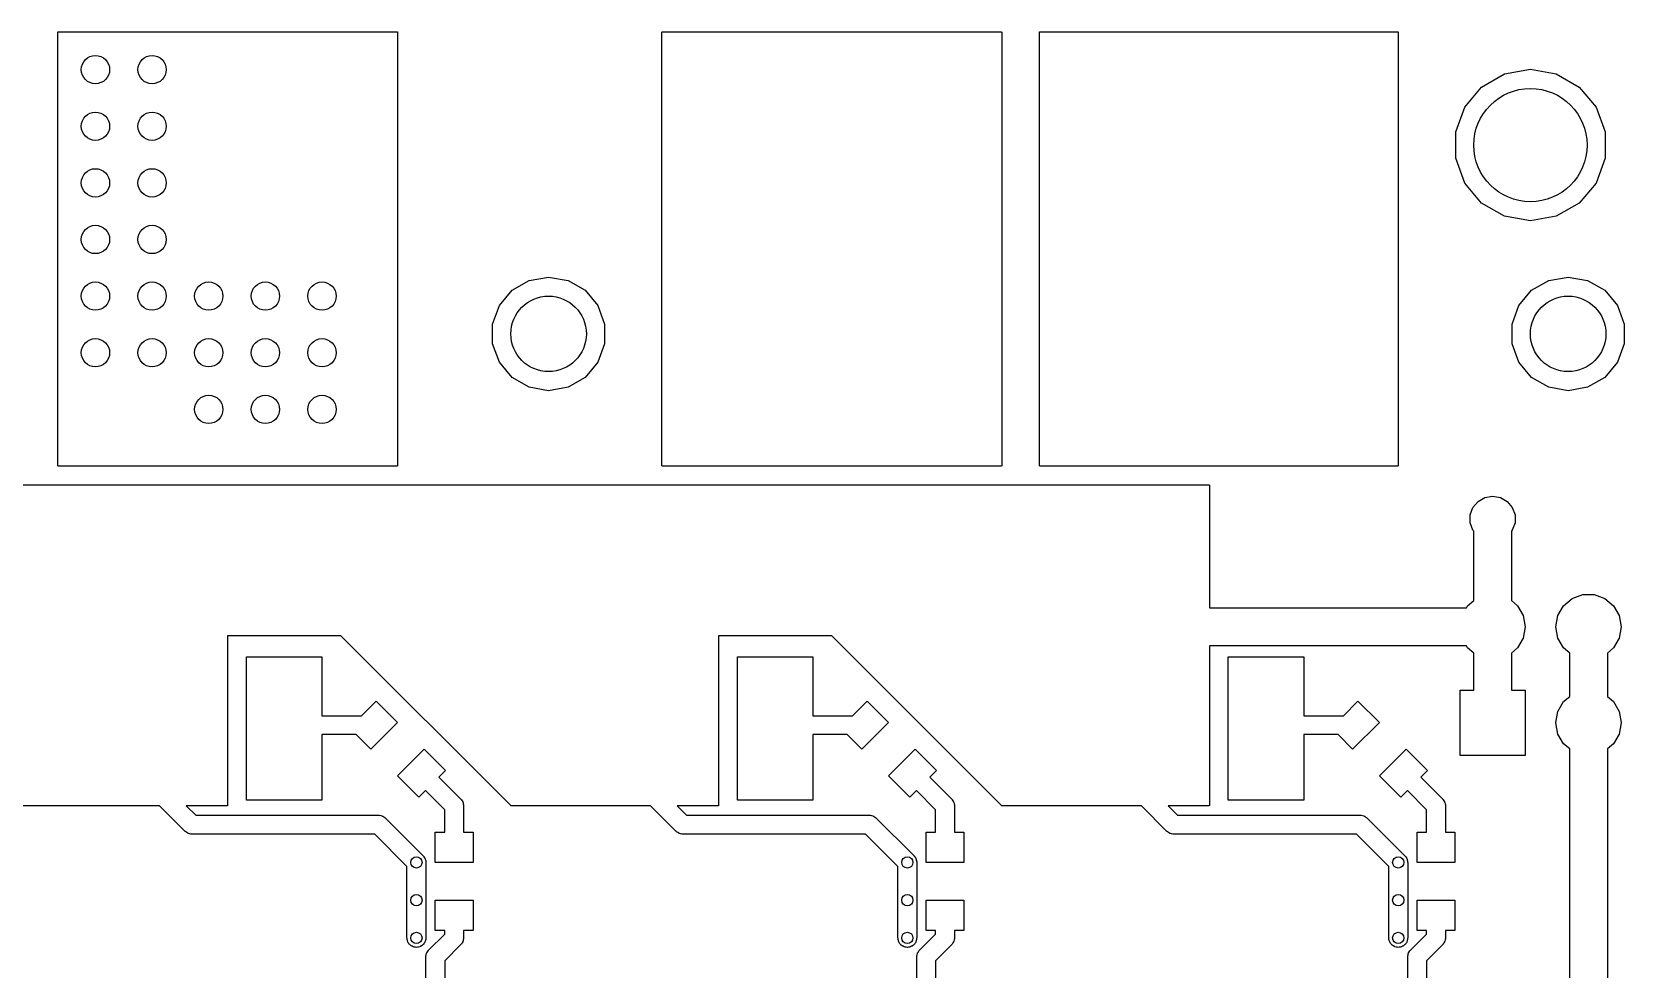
# Model space of a CAD drawing. Extents: x 0.3 to 75.7, y -92.7 to -2.
# Drawn here: x 33.32 to 75.48, y -26.83 to -2 of the extents above; entities that cross this region are included whole.
import ezdxf

# ---------------------------------------------------------------- set-up
doc = ezdxf.new("R2010")
doc.units = 0
doc.header["$MEASUREMENT"] = 0
doc.layers.add('BLACK', color=7, linetype='CONTINUOUS')

msp = doc.modelspace()

# ---------------------------------------------------------------- linework, layer by layer
at = {"layer": 'Black'}
for p, q in [((34, -2.013), (34.0002, -2.01188)), ((34, -13.487), (34, -2.013)), ((34.0002, -2.01074), (34.0006, -2.00967)), ((34.0002, -2.01188), (34.0002, -2.01074)), ((34.0006, -2.00967), (34.0008, -2.00855)), ((34.0008, -2.00855), (34.0014, -2.00757)), ((34.0014, -2.00757), (34.0017, -2.0065)), ((34.0017, -2.0065), (34.0025, -2.00563)), ((34.0025, -2.00563), (34.003, -2.00464)), ((34.003, -2.00464), (34.0039, -2.00391)), ((34.0039, -2.00391), (34.0046, -2.00304)), ((34.0046, -2.00304), (34.0056, -2.00247)), ((34.0056, -2.00247), (34.0065, -2.00174)), ((34.0065, -2.00174), (34.0076, -2.00135)), ((34.0076, -2.00135), (34.0086, -2.00078)), ((34.0086, -2.00078), (34.0097, -2.00059)), ((34.0097, -2.00059), (34.0107, -2.0002)), ((34.0107, -2.0002), (34.0119, -2.0002)), ((34.0119, -2.0002), (34.013, -2)), ((34.013, -2), (42.987, -2)), ((42.987, -2), (42.9881, -2.0002)), ((42.9881, -2.0002), (42.9893, -2.0002)), ((42.9893, -2.0002), (42.9903, -2.00059)), ((42.9903, -2.00059), (42.9914, -2.00078)), ((42.9914, -2.00078), (42.9924, -2.00135)), ((42.9924, -2.00135), (42.9935, -2.00174)), ((42.9935, -2.00174), (42.9944, -2.00247)), ((42.9944, -2.00247), (42.9954, -2.00304)), ((42.9954, -2.00304), (42.9961, -2.00391)), ((42.9961, -2.00391), (42.997, -2.00464)), ((42.997, -2.00464), (42.9975, -2.00563)), ((42.9975, -2.00563), (42.9983, -2.0065)), ((42.9983, -2.0065), (42.9986, -2.00757)), ((42.9986, -2.00757), (42.9992, -2.00855)), ((42.9992, -2.00855), (42.9994, -2.00967)), ((42.9994, -2.00967), (42.9998, -2.01074)), ((42.9998, -2.01074), (42.9998, -2.01188)), ((42.9998, -2.01188), (43, -2.013)), ((43, -2.013), (43, -13.487)), ((50, -2.013), (50.0002, -2.01188)), ((50, -13.487), (50, -2.013)), ((50.0002, -2.01074), (50.0006, -2.00967)), ((50.0002, -2.01188), (50.0002, -2.01074)), ((50.0006, -2.00967), (50.0008, -2.00855)), ((50.0008, -2.00855), (50.0014, -2.00757)), ((50.0014, -2.00757), (50.0017, -2.0065)), ((50.0017, -2.0065), (50.0025, -2.00563)), ((50.0025, -2.00563), (50.003, -2.00464)), ((50.003, -2.00464), (50.0039, -2.00391)), ((50.0039, -2.00391), (50.0046, -2.00304)), ((50.0046, -2.00304), (50.0056, -2.00247)), ((50.0056, -2.00247), (50.0065, -2.00174)), ((50.0065, -2.00174), (50.0076, -2.00135)), ((50.0076, -2.00135), (50.0086, -2.00078)), ((50.0086, -2.00078), (50.0097, -2.00059)), ((50.0097, -2.00059), (50.0107, -2.0002)), ((50.0107, -2.0002), (50.0119, -2.0002)), ((50.0119, -2.0002), (50.013, -2)), ((50.013, -2), (58.987, -2)), ((58.987, -2), (58.9881, -2.0002)), ((58.9881, -2.0002), (58.9893, -2.0002)), ((58.9893, -2.0002), (58.9903, -2.00059)), ((58.9903, -2.00059), (58.9914, -2.00078)), ((58.9914, -2.00078), (58.9924, -2.00135)), ((58.9924, -2.00135), (58.9935, -2.00174)), ((58.9935, -2.00174), (58.9944, -2.00247)), ((58.9944, -2.00247), (58.9954, -2.00304)), ((58.9954, -2.00304), (58.9961, -2.00391)), ((58.9961, -2.00391), (58.997, -2.00464)), ((58.997, -2.00464), (58.9975, -2.00563)), ((58.9975, -2.00563), (58.9983, -2.0065)), ((58.9983, -2.0065), (58.9986, -2.00757)), ((58.9986, -2.00757), (58.9992, -2.00855)), ((58.9992, -2.00855), (58.9994, -2.00967)), ((58.9994, -2.00967), (58.9998, -2.01074)), ((58.9998, -2.01074), (58.9998, -2.01188)), ((58.9998, -2.01188), (59, -2.013)), ((59, -2.013), (59, -13.487)), ((60, -2.013), (60.0002, -2.01188)), ((60, -13.487), (60, -2.013)), ((60.0002, -2.01074), (60.0006, -2.00967)), ((60.0002, -2.01188), (60.0002, -2.01074)), ((60.0006, -2.00967), (60.0008, -2.00855)), ((60.0008, -2.00855), (60.0014, -2.00757)), ((60.0014, -2.00757), (60.0017, -2.0065)), ((60.0017, -2.0065), (60.0025, -2.00563)), ((60.0025, -2.00563), (60.003, -2.00464)), ((60.003, -2.00464), (60.0039, -2.00391)), ((60.0039, -2.00391), (60.0046, -2.00304)), ((60.0046, -2.00304), (60.0056, -2.00247)), ((60.0056, -2.00247), (60.0065, -2.00174)), ((60.0065, -2.00174), (60.0076, -2.00135)), ((60.0076, -2.00135), (60.0086, -2.00078)), ((60.0086, -2.00078), (60.0097, -2.00059)), ((60.0097, -2.00059), (60.0107, -2.0002)), ((60.0107, -2.0002), (60.0119, -2.0002)), ((60.0119, -2.0002), (60.013, -2)), ((60.013, -2), (69.487, -2)), ((69.487, -2), (69.4881, -2.0002)), ((69.4881, -2.0002), (69.4893, -2.0002)), ((69.4893, -2.0002), (69.4903, -2.00059)), ((69.4903, -2.00059), (69.4914, -2.00078)), ((69.4914, -2.00078), (69.4924, -2.00135)), ((69.4924, -2.00135), (69.4935, -2.00174)), ((69.4935, -2.00174), (69.4944, -2.00247)), ((69.4944, -2.00247), (69.4954, -2.00304)), ((69.4954, -2.00304), (69.4961, -2.00391)), ((69.4961, -2.00391), (69.497, -2.00464)), ((69.497, -2.00464), (69.4975, -2.00563)), ((69.4975, -2.00563), (69.4983, -2.0065)), ((69.4983, -2.0065), (69.4986, -2.00757)), ((69.4986, -2.00757), (69.4992, -2.00855)), ((69.4992, -2.00855), (69.4994, -2.00967)), ((69.4994, -2.00967), (69.4998, -2.01074)), ((69.4998, -2.01074), (69.4998, -2.01188)), ((69.4998, -2.01188), (69.5, -2.013)), ((69.5, -2.013), (69.5, -13.487)), ((71.7095, -3.46206), (72.3133, -3.11344)), ((72.3133, -3.11344), (73, -2.99236)), ((73, -2.99236), (73.6867, -3.11344)), ((73.6867, -3.11344), (74.2905, -3.46206)), ((71.2613, -3.99618), (71.7095, -3.46206)), ((74.2905, -3.46206), (74.7387, -3.99618)), ((71.0229, -4.65138), (71.2613, -3.99618)), ((74.7387, -3.99618), (74.9771, -4.65138)), ((71.0229, -5.34862), (71.0229, -4.65138)), ((74.9771, -4.65138), (74.9771, -5.34862)), ((71.2613, -6.00382), (71.0229, -5.34862)), ((74.9771, -5.34862), (74.7387, -6.00382)), ((71.7095, -6.53794), (71.2613, -6.00382)), ((74.7387, -6.00382), (74.2905, -6.53794)), ((72.3133, -6.88656), (71.7095, -6.53794)), ((74.2905, -6.53794), (73.6867, -6.88656)), ((73, -7.00764), (72.3133, -6.88656)), ((73.6867, -6.88656), (73, -7.00764)), ((45.696, -9.24714), (46.0321, -8.84654)), ((46.0321, -8.84654), (46.485, -8.58508)), ((46.485, -8.58508), (47, -8.49427)), ((47, -8.49427), (47.515, -8.58508)), ((47.515, -8.58508), (47.9679, -8.84654)), ((47.9679, -8.84654), (48.304, -9.24714)), ((72.696, -9.24714), (73.0321, -8.84654)), ((73.0321, -8.84654), (73.485, -8.58508)), ((73.485, -8.58508), (74, -8.49427)), ((74, -8.49427), (74.515, -8.58508)), ((74.515, -8.58508), (74.9679, -8.84654)), ((74.9679, -8.84654), (75.304, -9.24714)), ((45.5171, -9.73853), (45.696, -9.24714)), ((48.304, -9.24714), (48.4829, -9.73853)), ((72.5171, -9.73853), (72.696, -9.24714)), ((75.304, -9.24714), (75.4829, -9.73853)), ((45.5171, -10.2615), (45.5171, -9.73853)), ((48.4829, -9.73853), (48.4829, -10.2615)), ((72.5171, -10.2615), (72.5171, -9.73853)), ((75.4829, -9.73853), (75.4829, -10.2615)), ((45.696, -10.7529), (45.5171, -10.2615)), ((48.4829, -10.2615), (48.304, -10.7529)), ((72.696, -10.7529), (72.5171, -10.2615)), ((75.4829, -10.2615), (75.304, -10.7529)), ((46.0321, -11.1535), (45.696, -10.7529)), ((48.304, -10.7529), (47.9679, -11.1535)), ((73.0321, -11.1535), (72.696, -10.7529)), ((75.304, -10.7529), (74.9679, -11.1535)), ((46.485, -11.4149), (46.0321, -11.1535)), ((47.9679, -11.1535), (47.515, -11.4149)), ((73.485, -11.4149), (73.0321, -11.1535)), ((74.9679, -11.1535), (74.515, -11.4149)), ((47, -11.5057), (46.485, -11.4149)), ((47.515, -11.4149), (47, -11.5057)), ((74, -11.5057), (73.485, -11.4149)), ((74.515, -11.4149), (74, -11.5057)), ((34.0002, -13.4881), (34, -13.487)), ((34.0002, -13.4893), (34.0002, -13.4881)), ((34.0006, -13.4903), (34.0002, -13.4893)), ((34.0008, -13.4914), (34.0006, -13.4903)), ((34.0014, -13.4924), (34.0008, -13.4914)), ((34.0017, -13.4935), (34.0014, -13.4924)), ((34.0025, -13.4944), (34.0017, -13.4935)), ((42.9983, -13.4935), (42.9975, -13.4944)), ((42.9986, -13.4924), (42.9983, -13.4935)), ((42.9992, -13.4914), (42.9986, -13.4924)), ((42.9994, -13.4903), (42.9992, -13.4914)), ((42.9998, -13.4893), (42.9994, -13.4903)), ((43, -13.487), (42.9998, -13.4881)), ((42.9998, -13.4881), (42.9998, -13.4893)), ((50.0002, -13.4881), (50, -13.487)), ((50.0002, -13.4893), (50.0002, -13.4881)), ((50.0006, -13.4903), (50.0002, -13.4893)), ((50.0008, -13.4914), (50.0006, -13.4903)), ((50.0014, -13.4924), (50.0008, -13.4914)), ((50.0017, -13.4935), (50.0014, -13.4924)), ((50.0025, -13.4944), (50.0017, -13.4935)), ((58.9983, -13.4935), (58.9975, -13.4944)), ((58.9986, -13.4924), (58.9983, -13.4935)), ((58.9992, -13.4914), (58.9986, -13.4924)), ((58.9994, -13.4903), (58.9992, -13.4914)), ((58.9998, -13.4893), (58.9994, -13.4903)), ((59, -13.487), (58.9998, -13.4881)), ((58.9998, -13.4881), (58.9998, -13.4893)), ((60.0002, -13.4881), (60, -13.487)), ((60.0002, -13.4893), (60.0002, -13.4881)), ((60.0006, -13.4903), (60.0002, -13.4893)), ((60.0008, -13.4914), (60.0006, -13.4903)), ((60.0014, -13.4924), (60.0008, -13.4914)), ((60.0017, -13.4935), (60.0014, -13.4924)), ((60.0025, -13.4944), (60.0017, -13.4935)), ((69.4983, -13.4935), (69.4975, -13.4944)), ((69.4986, -13.4924), (69.4983, -13.4935)), ((69.4992, -13.4914), (69.4986, -13.4924)), ((69.4994, -13.4903), (69.4992, -13.4914)), ((69.4998, -13.4893), (69.4994, -13.4903)), ((69.5, -13.487), (69.4998, -13.4881)), ((69.4998, -13.4881), (69.4998, -13.4893)), ((34.003, -13.4954), (34.0025, -13.4944)), ((34.0039, -13.4961), (34.003, -13.4954)), ((34.0046, -13.497), (34.0039, -13.4961)), ((34.0056, -13.4975), (34.0046, -13.497)), ((34.0065, -13.4983), (34.0056, -13.4975)), ((34.0076, -13.4986), (34.0065, -13.4983)), ((34.0086, -13.4992), (34.0076, -13.4986)), ((34.0097, -13.4994), (34.0086, -13.4992)), ((34.0107, -13.4998), (34.0097, -13.4994)), ((34.0119, -13.4998), (34.0107, -13.4998)), ((34.013, -13.5), (34.0119, -13.4998)), ((35.9729, -13.5), (34.013, -13.5)), ((36, -13.5048), (35.9729, -13.5)), ((36.0271, -13.5), (36, -13.5048)), ((42.987, -13.5), (36.0271, -13.5)), ((42.9881, -13.4998), (42.987, -13.5)), ((42.9893, -13.4998), (42.9881, -13.4998)), ((42.9903, -13.4994), (42.9893, -13.4998)), ((42.9914, -13.4992), (42.9903, -13.4994)), ((42.9924, -13.4986), (42.9914, -13.4992)), ((42.9935, -13.4983), (42.9924, -13.4986)), ((42.9944, -13.4975), (42.9935, -13.4983)), ((42.9954, -13.497), (42.9944, -13.4975)), ((42.9961, -13.4961), (42.9954, -13.497)), ((42.997, -13.4954), (42.9961, -13.4961)), ((42.9975, -13.4944), (42.997, -13.4954)), ((50.003, -13.4954), (50.0025, -13.4944)), ((50.0039, -13.4961), (50.003, -13.4954)), ((50.0046, -13.497), (50.0039, -13.4961)), ((50.0056, -13.4975), (50.0046, -13.497)), ((50.0065, -13.4983), (50.0056, -13.4975)), ((50.0076, -13.4986), (50.0065, -13.4983)), ((50.0086, -13.4992), (50.0076, -13.4986)), ((50.0097, -13.4994), (50.0086, -13.4992)), ((50.0107, -13.4998), (50.0097, -13.4994)), ((50.0119, -13.4998), (50.0107, -13.4998)), ((50.013, -13.5), (50.0119, -13.4998)), ((56.8929, -13.5), (50.013, -13.5)), ((56.92, -13.5048), (56.8929, -13.5)), ((56.9471, -13.5), (56.92, -13.5048)), ((58.987, -13.5), (56.9471, -13.5)), ((58.9881, -13.4998), (58.987, -13.5)), ((58.9893, -13.4998), (58.9881, -13.4998)), ((58.9903, -13.4994), (58.9893, -13.4998)), ((58.9914, -13.4992), (58.9903, -13.4994)), ((58.9924, -13.4986), (58.9914, -13.4992)), ((58.9935, -13.4983), (58.9924, -13.4986)), ((58.9944, -13.4975), (58.9935, -13.4983)), ((58.9954, -13.497), (58.9944, -13.4975)), ((58.9961, -13.4961), (58.9954, -13.497)), ((58.997, -13.4954), (58.9961, -13.4961)), ((58.9975, -13.4944), (58.997, -13.4954)), ((60.003, -13.4954), (60.0025, -13.4944)), ((60.0039, -13.4961), (60.003, -13.4954)), ((60.0046, -13.497), (60.0039, -13.4961)), ((60.0056, -13.4975), (60.0046, -13.497)), ((60.0065, -13.4983), (60.0056, -13.4975)), ((60.0076, -13.4986), (60.0065, -13.4983)), ((60.0086, -13.4992), (60.0076, -13.4986)), ((60.0097, -13.4994), (60.0086, -13.4992)), ((60.0107, -13.4998), (60.0097, -13.4994)), ((60.0119, -13.4998), (60.0107, -13.4998)), ((60.013, -13.5), (60.0119, -13.4998)), ((61.9729, -13.5), (60.013, -13.5)), ((62, -13.5048), (61.9729, -13.5)), ((62.0271, -13.5), (62, -13.5048)), ((69.487, -13.5), (62.0271, -13.5)), ((69.4881, -13.4998), (69.487, -13.5)), ((69.4893, -13.4998), (69.4881, -13.4998)), ((69.4903, -13.4994), (69.4893, -13.4998)), ((69.4914, -13.4992), (69.4903, -13.4994)), ((69.4924, -13.4986), (69.4914, -13.4992)), ((69.4935, -13.4983), (69.4924, -13.4986)), ((69.4944, -13.4975), (69.4935, -13.4983)), ((69.4954, -13.497), (69.4944, -13.4975)), ((69.4961, -13.4961), (69.4954, -13.497)), ((69.497, -13.4954), (69.4961, -13.4961)), ((69.4975, -13.4944), (69.497, -13.4954)), ((23.0012, -14), (64.487, -14)), ((64.487, -14), (64.4881, -14.0002)), ((64.4881, -14.0002), (64.4893, -14.0002)), ((64.4893, -14.0002), (64.4903, -14.0006)), ((64.4903, -14.0006), (64.4914, -14.0008)), ((64.4914, -14.0008), (64.4924, -14.0014)), ((64.4924, -14.0014), (64.4935, -14.0017)), ((64.4935, -14.0017), (64.4944, -14.0025)), ((64.4944, -14.0025), (64.4954, -14.003)), ((64.4954, -14.003), (64.4961, -14.0039)), ((64.4961, -14.0039), (64.497, -14.0046)), ((64.497, -14.0046), (64.4975, -14.0056)), ((64.4975, -14.0056), (64.4983, -14.0065)), ((64.4983, -14.0065), (64.4986, -14.0076)), ((64.4986, -14.0076), (64.4992, -14.0086)), ((64.4992, -14.0086), (64.4994, -14.0097)), ((64.4994, -14.0097), (64.4998, -14.0107)), ((64.4998, -14.0107), (64.4998, -14.0119)), ((64.4998, -14.0119), (64.5, -14.013)), ((64.5, -14.013), (64.5, -17.26)), ((71.6129, -14.4386), (71.794, -14.334)), ((71.794, -14.334), (72, -14.2977)), ((72, -14.2977), (72.206, -14.334)), ((72.206, -14.334), (72.3871, -14.4386)), ((71.4069, -14.7954), (71.4784, -14.5989)), ((71.4784, -14.5989), (71.6129, -14.4386)), ((72.3871, -14.4386), (72.5216, -14.5989)), ((72.5216, -14.5989), (72.5931, -14.7954)), ((71.4069, -15.0046), (71.4069, -14.7954)), ((71.4784, -15.2011), (71.4069, -15.0046)), ((72.5931, -15.0046), (72.5216, -15.2011)), ((72.5931, -14.7954), (72.5931, -15.0046)), ((71.5, -15.2269), (71.4784, -15.2011)), ((71.5, -17.066), (71.5, -15.2269)), ((72.5216, -15.2011), (72.5, -15.2269)), ((72.5, -15.2269), (72.5, -17.066)), ((64.5, -17.26), (71.3047, -17.26)), ((71.3047, -17.26), (71.3384, -17.2016)), ((71.3384, -17.2016), (71.5, -17.066)), ((72.5, -17.066), (72.6616, -17.2016)), ((72.6616, -17.2016), (72.8115, -17.4613)), ((73.7285, -17.4613), (73.8784, -17.2016)), ((73.8784, -17.2016), (74.1082, -17.0088)), ((74.1082, -17.0088), (74.39, -16.9062)), ((74.39, -16.9062), (74.69, -16.9062)), ((74.69, -16.9062), (74.9718, -17.0088)), ((74.9718, -17.0088), (75.2016, -17.2016)), ((75.2016, -17.2016), (75.3515, -17.4613)), ((72.8115, -17.4613), (72.8636, -17.7567)), ((73.6764, -17.7567), (73.7285, -17.4613)), ((75.3515, -17.4613), (75.4036, -17.7567)), ((38.5002, -18.0002), (38.5, -18.0012)), ((38.5, -18.0012), (38.5, -22.487)), ((38.5013, -18), (38.5002, -18.0002)), ((41.4987, -18), (38.5013, -18)), ((41.4999, -18.0002), (41.4987, -18)), ((41.5009, -18.0009), (41.4999, -18.0002)), ((45.9962, -22.4962), (41.5009, -18.0009)), ((51.5002, -18.0002), (51.5, -18.0012)), ((51.5, -18.0012), (51.5, -22.487)), ((51.5013, -18), (51.5002, -18.0002)), ((54.4987, -18), (51.5013, -18)), ((54.4999, -18.0002), (54.4987, -18)), ((54.5009, -18.0009), (54.4999, -18.0002)), ((58.9962, -22.4962), (54.5009, -18.0009)), ((72.8115, -18.0587), (72.6616, -18.3184)), ((72.8636, -17.7633), (72.8115, -18.0587)), ((72.8636, -17.7567), (72.8636, -17.7633)), ((73.6764, -17.7633), (73.6764, -17.7567)), ((73.7285, -18.0587), (73.6764, -17.7633)), ((73.8784, -18.3184), (73.7285, -18.0587)), ((75.3515, -18.0587), (75.2016, -18.3184)), ((75.4036, -17.7633), (75.3515, -18.0587)), ((75.4036, -17.7567), (75.4036, -17.7633)), ((38.9999, -22.35), (38.9999, -18.5502)), ((38.9999, -18.5502), (40.9988, -18.5502)), ((40.9988, -18.5502), (40.9988, -20.1136)), ((51.9999, -22.35), (51.9999, -18.5502)), ((51.9999, -18.5502), (53.9988, -18.5502)), ((53.9988, -18.5502), (53.9988, -20.1136)), ((71.3047, -18.26), (64.5, -18.26)), ((64.5, -18.26), (64.5, -22.487)), ((64.9999, -22.35), (64.9999, -18.5502)), ((64.9999, -18.5502), (66.9988, -18.5502)), ((66.9988, -18.5502), (66.9988, -20.1136)), ((71.3384, -18.3184), (71.3047, -18.26)), ((71.5, -18.454), (71.3384, -18.3184)), ((71.5, -19.4364), (71.5, -18.454)), ((72.6616, -18.3184), (72.5, -18.454)), ((72.5, -18.454), (72.5, -19.4364)), ((74.04, -18.454), (73.8784, -18.3184)), ((74.04, -19.606), (74.04, -18.454)), ((75.2016, -18.3184), (75.04, -18.454)), ((75.04, -18.454), (75.04, -19.606)), ((42.0479, -20.1136), (42.4343, -19.7272)), ((42.4343, -19.7272), (43, -20.2929)), ((55.0479, -20.1136), (55.4343, -19.7272)), ((55.4343, -19.7272), (56, -20.2929)), ((68.0479, -20.1136), (68.4343, -19.7272)), ((68.4343, -19.7272), (69, -20.2929)), ((71.1364, -21.1636), (71.1364, -19.4364)), ((71.1364, -19.4364), (71.5, -19.4364)), ((72.5, -19.4364), (72.8636, -19.4364)), ((72.8636, -19.4364), (72.8636, -21.1636)), ((73.7285, -20.0013), (73.8784, -19.7416)), ((73.8784, -19.7416), (74.04, -19.606)), ((75.04, -19.606), (75.2016, -19.7416)), ((75.2016, -19.7416), (75.3515, -20.0013)), ((40.9988, -20.1136), (42.0479, -20.1136)), ((53.9988, -20.1136), (55.0479, -20.1136)), ((66.9988, -20.1136), (68.0479, -20.1136)), ((73.6764, -20.2967), (73.7285, -20.0013)), ((75.3515, -20.0013), (75.4036, -20.2967)), ((41.9065, -20.6136), (40.9988, -20.6136)), ((40.9988, -20.6136), (40.9988, -22.35)), ((42.2929, -21), (41.9065, -20.6136)), ((43, -20.2929), (42.2929, -21)), ((54.9065, -20.6136), (53.9988, -20.6136)), ((53.9988, -20.6136), (53.9988, -22.35)), ((55.2929, -21), (54.9065, -20.6136)), ((56, -20.2929), (55.2929, -21)), ((67.9065, -20.6136), (66.9988, -20.6136)), ((66.9988, -20.6136), (66.9988, -22.35)), ((68.2929, -21), (67.9065, -20.6136)), ((69, -20.2929), (68.2929, -21)), ((73.6764, -20.3033), (73.6764, -20.2967)), ((73.7285, -20.5987), (73.6764, -20.3033)), ((73.8784, -20.8584), (73.7285, -20.5987)), ((75.3515, -20.5987), (75.2016, -20.8584)), ((75.4036, -20.3033), (75.3515, -20.5987)), ((75.4036, -20.2967), (75.4036, -20.3033)), ((43, -21.7071), (43.7071, -21)), ((43.7071, -21), (44.2728, -21.5657)), ((56, -21.7071), (56.7071, -21)), ((56.7071, -21), (57.2728, -21.5657)), ((69, -21.7071), (69.7071, -21)), ((69.7071, -21), (70.2728, -21.5657)), ((74.04, -20.994), (73.8784, -20.8584)), ((74.04, -30.3529), (74.04, -20.994)), ((75.2016, -20.8584), (75.04, -20.994)), ((75.04, -20.994), (75.04, -30.56)), ((72.8636, -21.1636), (71.1364, -21.1636)), ((43.5657, -22.2728), (43, -21.7071)), ((44.2728, -21.5657), (44.096, -21.7425)), ((44.096, -21.7425), (44.6768, -22.3232)), ((56.5657, -22.2728), (56, -21.7071)), ((57.2728, -21.5657), (57.096, -21.7425)), ((57.096, -21.7425), (57.6768, -22.3232)), ((69.5657, -22.2728), (69, -21.7071)), ((70.2728, -21.5657), (70.096, -21.7425)), ((70.096, -21.7425), (70.6768, -22.3232)), ((43.7425, -22.096), (43.5657, -22.2728)), ((44.25, -22.6036), (43.7425, -22.096)), ((44.6768, -22.3232), (44.6831, -22.3322)), ((44.6831, -22.3322), (44.6915, -22.3393)), ((44.6915, -22.3393), (44.7078, -22.3676)), ((56.7425, -22.096), (56.5657, -22.2728)), ((57.25, -22.6036), (56.7425, -22.096)), ((57.6768, -22.3232), (57.6831, -22.3322)), ((57.6831, -22.3322), (57.6915, -22.3393)), ((57.6915, -22.3393), (57.7078, -22.3676)), ((69.7425, -22.096), (69.5657, -22.2728)), ((70.25, -22.6036), (69.7425, -22.096)), ((70.6768, -22.3232), (70.6831, -22.3322)), ((70.6831, -22.3322), (70.6915, -22.3393)), ((70.6915, -22.3393), (70.7078, -22.3676)), ((36.697, -22.5), (33.0054, -22.5)), ((37.3738, -23.1768), (36.697, -22.5)), ((38.487, -22.5), (37.4041, -22.5)), ((37.4041, -22.5), (37.6541, -22.75)), ((37.6541, -22.75), (42.5, -22.75)), ((38.4881, -22.4998), (38.487, -22.5)), ((38.4893, -22.4998), (38.4881, -22.4998)), ((38.4903, -22.4994), (38.4893, -22.4998)), ((38.4914, -22.4992), (38.4903, -22.4994)), ((38.4924, -22.4986), (38.4914, -22.4992)), ((38.4935, -22.4983), (38.4924, -22.4986)), ((38.4944, -22.4975), (38.4935, -22.4983)), ((38.4954, -22.497), (38.4944, -22.4975)), ((38.4961, -22.4961), (38.4954, -22.497)), ((38.497, -22.4954), (38.4961, -22.4961)), ((38.4975, -22.4944), (38.497, -22.4954)), ((38.4983, -22.4935), (38.4975, -22.4944)), ((38.4986, -22.4924), (38.4983, -22.4935)), ((38.4992, -22.4914), (38.4986, -22.4924)), ((38.4994, -22.4903), (38.4992, -22.4914)), ((38.4998, -22.4893), (38.4994, -22.4903)), ((38.5, -22.487), (38.4998, -22.4881)), ((38.4998, -22.4881), (38.4998, -22.4893)), ((40.9988, -22.35), (38.9999, -22.35)), ((42.5, -22.75), (42.5108, -22.7519)), ((42.5108, -22.7519), (42.5218, -22.751)), ((42.5218, -22.751), (42.5533, -22.7594)), ((42.5533, -22.7594), (42.5855, -22.7651)), ((42.5855, -22.7651), (42.595, -22.7706)), ((44.25, -23.2), (44.25, -22.6036)), ((44.7078, -22.3676), (44.7266, -22.3943)), ((44.7266, -22.3943), (44.7294, -22.405)), ((44.7294, -22.405), (44.7349, -22.4145)), ((44.7349, -22.4145), (44.7406, -22.4467)), ((44.7406, -22.4467), (44.749, -22.4782)), ((44.749, -22.4782), (44.7481, -22.4892)), ((44.7481, -22.4892), (44.75, -22.5)), ((44.75, -22.5), (44.75, -23.2)), ((45.9967, -22.4965), (45.9962, -22.4962)), ((45.997, -22.497), (45.9967, -22.4965)), ((45.9985, -22.4978), (45.997, -22.497)), ((45.9999, -22.4988), (45.9985, -22.4978)), ((46.0004, -22.4989), (45.9999, -22.4988)), ((46.0009, -22.4992), (46.0004, -22.4989)), ((46.0026, -22.4995), (46.0009, -22.4992)), ((46.0043, -22.5), (46.0026, -22.4995)), ((46.0048, -22.4999), (46.0043, -22.5)), ((46.0054, -22.5), (46.0048, -22.4999)), ((49.697, -22.5), (46.0054, -22.5)), ((50.3738, -23.1768), (49.697, -22.5)), ((51.487, -22.5), (50.4041, -22.5)), ((50.4041, -22.5), (50.6541, -22.75)), ((50.6541, -22.75), (55.5, -22.75)), ((51.4881, -22.4998), (51.487, -22.5)), ((51.4893, -22.4998), (51.4881, -22.4998)), ((51.4903, -22.4994), (51.4893, -22.4998)), ((51.4914, -22.4992), (51.4903, -22.4994)), ((51.4924, -22.4986), (51.4914, -22.4992)), ((51.4935, -22.4983), (51.4924, -22.4986)), ((51.4944, -22.4975), (51.4935, -22.4983)), ((51.4954, -22.497), (51.4944, -22.4975)), ((51.4961, -22.4961), (51.4954, -22.497)), ((51.497, -22.4954), (51.4961, -22.4961)), ((51.4975, -22.4944), (51.497, -22.4954)), ((51.4983, -22.4935), (51.4975, -22.4944)), ((51.4986, -22.4924), (51.4983, -22.4935)), ((51.4992, -22.4914), (51.4986, -22.4924)), ((51.4994, -22.4903), (51.4992, -22.4914)), ((51.4998, -22.4893), (51.4994, -22.4903)), ((51.5, -22.487), (51.4998, -22.4881)), ((51.4998, -22.4881), (51.4998, -22.4893)), ((53.9988, -22.35), (51.9999, -22.35)), ((55.5, -22.75), (55.5108, -22.7519)), ((55.5108, -22.7519), (55.5218, -22.751)), ((55.5218, -22.751), (55.5533, -22.7594)), ((55.5533, -22.7594), (55.5855, -22.7651)), ((55.5855, -22.7651), (55.595, -22.7706)), ((57.25, -23.2), (57.25, -22.6036)), ((57.7078, -22.3676), (57.7266, -22.3943)), ((57.7266, -22.3943), (57.7294, -22.405)), ((57.7294, -22.405), (57.7349, -22.4145)), ((57.7349, -22.4145), (57.7406, -22.4467)), ((57.7406, -22.4467), (57.749, -22.4782)), ((57.749, -22.4782), (57.7481, -22.4892)), ((57.7481, -22.4892), (57.75, -22.5)), ((57.75, -22.5), (57.75, -23.2)), ((58.9967, -22.4965), (58.9962, -22.4962)), ((58.997, -22.497), (58.9967, -22.4965)), ((58.9985, -22.4978), (58.997, -22.497)), ((58.9999, -22.4988), (58.9985, -22.4978)), ((59.0004, -22.4989), (58.9999, -22.4988)), ((59.0009, -22.4992), (59.0004, -22.4989)), ((59.0026, -22.4995), (59.0009, -22.4992)), ((59.0043, -22.5), (59.0026, -22.4995)), ((59.0048, -22.4999), (59.0043, -22.5)), ((59.0054, -22.5), (59.0048, -22.4999)), ((62.697, -22.5), (59.0054, -22.5)), ((63.3738, -23.1768), (62.697, -22.5)), ((64.487, -22.5), (63.4041, -22.5)), ((63.4041, -22.5), (63.6541, -22.75)), ((63.6541, -22.75), (68.5, -22.75)), ((64.4881, -22.4998), (64.487, -22.5)), ((64.4893, -22.4998), (64.4881, -22.4998)), ((64.4903, -22.4994), (64.4893, -22.4998)), ((64.4914, -22.4992), (64.4903, -22.4994)), ((64.4924, -22.4986), (64.4914, -22.4992)), ((64.4935, -22.4983), (64.4924, -22.4986)), ((64.4944, -22.4975), (64.4935, -22.4983)), ((64.4954, -22.497), (64.4944, -22.4975)), ((64.4961, -22.4961), (64.4954, -22.497)), ((64.497, -22.4954), (64.4961, -22.4961)), ((64.4975, -22.4944), (64.497, -22.4954)), ((64.4983, -22.4935), (64.4975, -22.4944)), ((64.4986, -22.4924), (64.4983, -22.4935)), ((64.4992, -22.4914), (64.4986, -22.4924)), ((64.4994, -22.4903), (64.4992, -22.4914)), ((64.4998, -22.4893), (64.4994, -22.4903)), ((64.5, -22.487), (64.4998, -22.4881)), ((64.4998, -22.4881), (64.4998, -22.4893)), ((66.9988, -22.35), (64.9999, -22.35)), ((68.5, -22.75), (68.5108, -22.7519)), ((68.5108, -22.7519), (68.5218, -22.751)), ((68.5218, -22.751), (68.5533, -22.7594)), ((68.5533, -22.7594), (68.5855, -22.7651)), ((68.5855, -22.7651), (68.595, -22.7706)), ((70.25, -23.2), (70.25, -22.6036)), ((70.7078, -22.3676), (70.7266, -22.3943)), ((70.7266, -22.3943), (70.7294, -22.405)), ((70.7294, -22.405), (70.7349, -22.4145)), ((70.7349, -22.4145), (70.7406, -22.4467)), ((70.7406, -22.4467), (70.749, -22.4782)), ((70.749, -22.4782), (70.7481, -22.4892)), ((70.7481, -22.4892), (70.75, -22.5)), ((70.75, -22.5), (70.75, -23.2)), ((37.3828, -23.1831), (37.3738, -23.1768)), ((37.3898, -23.1915), (37.3828, -23.1831)), ((37.4181, -23.2078), (37.3898, -23.1915)), ((42.595, -22.7706), (42.6057, -22.7734)), ((42.6057, -22.7734), (42.6324, -22.7922)), ((42.6324, -22.7922), (42.6607, -22.8085)), ((42.6607, -22.8085), (42.6678, -22.8169)), ((42.6678, -22.8169), (42.6768, -22.8232)), ((42.6768, -22.8232), (43.6613, -23.8078)), ((50.3828, -23.1831), (50.3738, -23.1768)), ((50.3898, -23.1915), (50.3828, -23.1831)), ((50.4181, -23.2078), (50.3898, -23.1915)), ((55.595, -22.7706), (55.6057, -22.7734)), ((55.6057, -22.7734), (55.6324, -22.7922)), ((55.6324, -22.7922), (55.6607, -22.8085)), ((55.6607, -22.8085), (55.6678, -22.8169)), ((55.6678, -22.8169), (55.6768, -22.8232)), ((55.6768, -22.8232), (56.6613, -23.8078)), ((63.3828, -23.1831), (63.3738, -23.1768)), ((63.3898, -23.1915), (63.3828, -23.1831)), ((63.4181, -23.2078), (63.3898, -23.1915)), ((68.595, -22.7706), (68.6057, -22.7734)), ((68.6057, -22.7734), (68.6324, -22.7922)), ((68.6324, -22.7922), (68.6607, -22.8085)), ((68.6607, -22.8085), (68.6678, -22.8169)), ((68.6678, -22.8169), (68.6768, -22.8232)), ((68.6768, -22.8232), (69.6613, -23.8078)), ((37.4449, -23.2266), (37.4181, -23.2078)), ((37.4555, -23.2294), (37.4449, -23.2266)), ((37.465, -23.2349), (37.4555, -23.2294)), ((37.4972, -23.2406), (37.465, -23.2349)), ((37.5288, -23.249), (37.4972, -23.2406)), ((37.5397, -23.2481), (37.5288, -23.249)), ((37.5505, -23.25), (37.5397, -23.2481)), ((42.3964, -23.25), (37.5505, -23.25)), ((43.25, -24.1036), (42.3964, -23.25)), ((44, -24), (44, -23.2)), ((44, -23.2), (44.25, -23.2)), ((44.75, -23.2), (45, -23.2)), ((45, -23.2), (45, -24)), ((50.4449, -23.2266), (50.4181, -23.2078)), ((50.4555, -23.2294), (50.4449, -23.2266)), ((50.465, -23.2349), (50.4555, -23.2294)), ((50.4972, -23.2406), (50.465, -23.2349)), ((50.5288, -23.249), (50.4972, -23.2406)), ((50.5397, -23.2481), (50.5288, -23.249)), ((50.5505, -23.25), (50.5397, -23.2481)), ((55.3964, -23.25), (50.5505, -23.25)), ((56.25, -24.1036), (55.3964, -23.25)), ((57, -24), (57, -23.2)), ((57, -23.2), (57.25, -23.2)), ((57.75, -23.2), (58, -23.2)), ((58, -23.2), (58, -24)), ((63.4449, -23.2266), (63.4181, -23.2078)), ((63.4555, -23.2294), (63.4449, -23.2266)), ((63.465, -23.2349), (63.4555, -23.2294)), ((63.4972, -23.2406), (63.465, -23.2349)), ((63.5288, -23.249), (63.4972, -23.2406)), ((63.5397, -23.2481), (63.5288, -23.249)), ((63.5505, -23.25), (63.5397, -23.2481)), ((68.3964, -23.25), (63.5505, -23.25)), ((69.25, -24.1036), (68.3964, -23.25)), ((70, -24), (70, -23.2)), ((70, -23.2), (70.25, -23.2)), ((70.75, -23.2), (71, -23.2)), ((71, -23.2), (71, -24)), ((43.6613, -23.8078), (43.6613, -23.8078)), ((43.6613, -23.8078), (43.6613, -23.8078)), ((43.6613, -23.8078), (43.6768, -23.8232)), ((43.6768, -23.8232), (43.6831, -23.8322)), ((43.6831, -23.8322), (43.6915, -23.8393)), ((43.6915, -23.8393), (43.6997, -23.8536)), ((43.6997, -23.8536), (43.7173, -23.8745)), ((43.7173, -23.8745), (43.7224, -23.8883)), ((43.7224, -23.8883), (43.7266, -23.8943)), ((43.7266, -23.8943), (43.7294, -23.905)), ((43.7294, -23.905), (43.7349, -23.9145)), ((43.7349, -23.9145), (43.7378, -23.9307)), ((43.7378, -23.9307), (43.7471, -23.9564)), ((43.7471, -23.9564), (43.7471, -23.9711)), ((43.7471, -23.9711), (43.749, -23.9782)), ((43.749, -23.9782), (43.7481, -23.9892)), ((43.7481, -23.9892), (43.75, -24)), ((43.75, -24), (43.75, -25)), ((45, -24), (44, -24)), ((56.6613, -23.8078), (56.6613, -23.8078)), ((56.6613, -23.8078), (56.6613, -23.8078)), ((56.6613, -23.8078), (56.6768, -23.8232)), ((56.6768, -23.8232), (56.6831, -23.8322)), ((56.6831, -23.8322), (56.6915, -23.8393)), ((56.6915, -23.8393), (56.6997, -23.8536)), ((56.6997, -23.8536), (56.7173, -23.8745)), ((56.7173, -23.8745), (56.7224, -23.8883)), ((56.7224, -23.8883), (56.7266, -23.8943)), ((56.7266, -23.8943), (56.7294, -23.905)), ((56.7294, -23.905), (56.7349, -23.9145)), ((56.7349, -23.9145), (56.7378, -23.9307)), ((56.7378, -23.9307), (56.7471, -23.9564)), ((56.7471, -23.9564), (56.7471, -23.9711)), ((56.7471, -23.9711), (56.749, -23.9782)), ((56.749, -23.9782), (56.7481, -23.9892)), ((56.7481, -23.9892), (56.75, -24)), ((56.75, -24), (56.75, -25)), ((58, -24), (57, -24)), ((69.6613, -23.8078), (69.6613, -23.8078)), ((69.6613, -23.8078), (69.6613, -23.8078)), ((69.6613, -23.8078), (69.6768, -23.8232)), ((69.6768, -23.8232), (69.6831, -23.8322)), ((69.6831, -23.8322), (69.6915, -23.8393)), ((69.6915, -23.8393), (69.6997, -23.8536)), ((69.6997, -23.8536), (69.7173, -23.8745)), ((69.7173, -23.8745), (69.7224, -23.8883)), ((69.7224, -23.8883), (69.7266, -23.8943)), ((69.7266, -23.8943), (69.7294, -23.905)), ((69.7294, -23.905), (69.7349, -23.9145)), ((69.7349, -23.9145), (69.7378, -23.9307)), ((69.7378, -23.9307), (69.7471, -23.9564)), ((69.7471, -23.9564), (69.7471, -23.9711)), ((69.7471, -23.9711), (69.749, -23.9782)), ((69.749, -23.9782), (69.7481, -23.9892)), ((69.7481, -23.9892), (69.75, -24)), ((69.75, -24), (69.75, -25)), ((71, -24), (70, -24)), ((43.25, -25), (43.25, -24.1036)), ((56.25, -25), (56.25, -24.1036)), ((69.25, -25), (69.25, -24.1036)), ((43.25, -26), (43.25, -25)), ((43.75, -25), (43.75, -26)), ((44, -25.8), (44, -25)), ((44, -25), (45, -25)), ((45, -25), (45, -25.8)), ((56.25, -26), (56.25, -25)), ((56.75, -25), (56.75, -26)), ((57, -25.8), (57, -25)), ((57, -25), (58, -25)), ((58, -25), (58, -25.8)), ((69.25, -26), (69.25, -25)), ((69.75, -25), (69.75, -26)), ((70, -25.8), (70, -25)), ((70, -25), (71, -25)), ((71, -25), (71, -25.8)), ((43.2529, -26.0162), (43.25, -26)), ((43.2529, -26.0436), (43.2529, -26.0162)), ((43.2622, -26.0693), (43.2529, -26.0436)), ((43.2651, -26.0855), (43.2622, -26.0693)), ((43.2733, -26.0998), (43.2651, -26.0855)), ((43.2827, -26.1255), (43.2733, -26.0998)), ((43.3003, -26.1464), (43.2827, -26.1255)), ((43.7173, -26.1255), (43.6997, -26.1464)), ((43.7267, -26.0998), (43.7173, -26.1255)), ((43.7349, -26.0855), (43.7267, -26.0998)), ((43.7378, -26.0693), (43.7349, -26.0855)), ((43.7471, -26.0436), (43.7378, -26.0693)), ((43.75, -26), (43.7471, -26.0162)), ((43.7471, -26.0162), (43.7471, -26.0436)), ((43.8232, -26.3232), (44.25, -25.8964)), ((44.25, -25.8), (44, -25.8)), ((44.25, -25.8964), (44.25, -25.8)), ((44.7078, -26.1324), (44.6915, -26.1607)), ((44.7266, -26.1057), (44.7078, -26.1324)), ((44.7294, -26.095), (44.7266, -26.1057)), ((44.7349, -26.0855), (44.7294, -26.095)), ((44.7406, -26.0533), (44.7349, -26.0855)), ((44.749, -26.0218), (44.7406, -26.0533)), ((44.75, -26), (44.7481, -26.0108)), ((44.7481, -26.0108), (44.749, -26.0218)), ((45, -25.8), (44.75, -25.8)), ((44.75, -25.8), (44.75, -26)), ((56.2529, -26.0162), (56.25, -26)), ((56.2529, -26.0436), (56.2529, -26.0162)), ((56.2622, -26.0693), (56.2529, -26.0436)), ((56.2651, -26.0855), (56.2622, -26.0693)), ((56.2733, -26.0998), (56.2651, -26.0855)), ((56.2827, -26.1255), (56.2733, -26.0998)), ((56.3003, -26.1464), (56.2827, -26.1255)), ((56.7173, -26.1255), (56.6997, -26.1464)), ((56.7267, -26.0998), (56.7173, -26.1255)), ((56.7349, -26.0855), (56.7267, -26.0998)), ((56.7378, -26.0693), (56.7349, -26.0855)), ((56.7471, -26.0436), (56.7378, -26.0693)), ((56.75, -26), (56.7471, -26.0162)), ((56.7471, -26.0162), (56.7471, -26.0436)), ((56.8232, -26.3232), (57.25, -25.8964)), ((57.25, -25.8), (57, -25.8)), ((57.25, -25.8964), (57.25, -25.8)), ((57.7078, -26.1324), (57.6915, -26.1607)), ((57.7266, -26.1057), (57.7078, -26.1324)), ((57.7294, -26.095), (57.7266, -26.1057)), ((57.7349, -26.0855), (57.7294, -26.095)), ((57.7406, -26.0533), (57.7349, -26.0855)), ((57.749, -26.0218), (57.7406, -26.0533)), ((57.75, -26), (57.7481, -26.0108)), ((57.7481, -26.0108), (57.749, -26.0218)), ((58, -25.8), (57.75, -25.8)), ((57.75, -25.8), (57.75, -26)), ((69.2529, -26.0162), (69.25, -26)), ((69.2529, -26.0436), (69.2529, -26.0162)), ((69.2622, -26.0693), (69.2529, -26.0436)), ((69.2651, -26.0855), (69.2622, -26.0693)), ((69.2733, -26.0998), (69.2651, -26.0855)), ((69.2827, -26.1255), (69.2733, -26.0998)), ((69.3003, -26.1464), (69.2827, -26.1255)), ((69.7173, -26.1255), (69.6997, -26.1464)), ((69.7267, -26.0998), (69.7173, -26.1255)), ((69.7349, -26.0855), (69.7267, -26.0998)), ((69.7378, -26.0693), (69.7349, -26.0855)), ((69.7471, -26.0436), (69.7378, -26.0693)), ((69.75, -26), (69.7471, -26.0162)), ((69.7471, -26.0162), (69.7471, -26.0436)), ((69.8232, -26.3232), (70.25, -25.8964)), ((70.25, -25.8), (70, -25.8)), ((70.25, -25.8964), (70.25, -25.8)), ((70.7078, -26.1324), (70.6915, -26.1607)), ((70.7266, -26.1057), (70.7078, -26.1324)), ((70.7294, -26.095), (70.7266, -26.1057)), ((70.7349, -26.0855), (70.7294, -26.095)), ((70.7406, -26.0533), (70.7349, -26.0855)), ((70.749, -26.0218), (70.7406, -26.0533)), ((70.75, -26), (70.7481, -26.0108)), ((70.7481, -26.0108), (70.749, -26.0218)), ((71, -25.8), (70.75, -25.8)), ((70.75, -25.8), (70.75, -26)), ((43.3085, -26.1607), (43.3003, -26.1464)), ((43.3211, -26.1713), (43.3085, -26.1607)), ((43.3387, -26.1922), (43.3211, -26.1713)), ((43.3624, -26.2059), (43.3387, -26.1922)), ((43.375, -26.2165), (43.3624, -26.2059)), ((43.3905, -26.2221), (43.375, -26.2165)), ((43.4142, -26.2358), (43.3905, -26.2221)), ((43.4411, -26.2406), (43.4142, -26.2358)), ((43.4566, -26.2462), (43.4411, -26.2406)), ((43.473, -26.2462), (43.4566, -26.2462)), ((43.5, -26.251), (43.473, -26.2462)), ((43.527, -26.2462), (43.5, -26.251)), ((43.5434, -26.2462), (43.527, -26.2462)), ((43.5589, -26.2406), (43.5434, -26.2462)), ((43.5858, -26.2358), (43.5589, -26.2406)), ((43.6095, -26.2221), (43.5858, -26.2358)), ((43.625, -26.2165), (43.6095, -26.2221)), ((43.6376, -26.2059), (43.625, -26.2165)), ((43.6613, -26.1922), (43.6376, -26.2059)), ((43.6789, -26.1713), (43.6613, -26.1922)), ((43.6915, -26.1607), (43.6789, -26.1713)), ((43.6997, -26.1464), (43.6915, -26.1607)), ((43.75, -26.5), (43.7519, -26.4892)), ((43.75, -38.6877), (43.75, -26.5)), ((43.751, -26.4782), (43.7594, -26.4467)), ((43.7519, -26.4892), (43.751, -26.4782)), ((43.7594, -26.4467), (43.7651, -26.4145)), ((43.7651, -26.4145), (43.7706, -26.405)), ((43.7706, -26.405), (43.7734, -26.3943)), ((43.7734, -26.3943), (43.7922, -26.3676)), ((43.7922, -26.3676), (43.8085, -26.3393)), ((43.8085, -26.3393), (43.8169, -26.3322)), ((43.8169, -26.3322), (43.8232, -26.3232)), ((44.6768, -26.1768), (44.25, -26.6036)), ((44.6831, -26.1678), (44.6768, -26.1768)), ((44.6915, -26.1607), (44.6831, -26.1678)), ((56.3085, -26.1607), (56.3003, -26.1464)), ((56.3211, -26.1713), (56.3085, -26.1607)), ((56.3387, -26.1922), (56.3211, -26.1713)), ((56.3624, -26.2059), (56.3387, -26.1922)), ((56.375, -26.2165), (56.3624, -26.2059)), ((56.3905, -26.2221), (56.375, -26.2165)), ((56.4142, -26.2358), (56.3905, -26.2221)), ((56.4411, -26.2406), (56.4142, -26.2358)), ((56.4566, -26.2462), (56.4411, -26.2406)), ((56.473, -26.2462), (56.4566, -26.2462)), ((56.5, -26.251), (56.473, -26.2462)), ((56.527, -26.2462), (56.5, -26.251)), ((56.5434, -26.2462), (56.527, -26.2462)), ((56.5589, -26.2406), (56.5434, -26.2462)), ((56.5858, -26.2358), (56.5589, -26.2406)), ((56.6095, -26.2221), (56.5858, -26.2358)), ((56.625, -26.2165), (56.6095, -26.2221)), ((56.6376, -26.2059), (56.625, -26.2165)), ((56.6613, -26.1922), (56.6376, -26.2059)), ((56.6789, -26.1713), (56.6613, -26.1922)), ((56.6915, -26.1607), (56.6789, -26.1713)), ((56.6997, -26.1464), (56.6915, -26.1607)), ((56.75, -26.5), (56.7519, -26.4892)), ((56.75, -38.6877), (56.75, -26.5)), ((56.751, -26.4782), (56.7594, -26.4467)), ((56.7519, -26.4892), (56.751, -26.4782)), ((56.7594, -26.4467), (56.7651, -26.4145)), ((56.7651, -26.4145), (56.7706, -26.405)), ((56.7706, -26.405), (56.7734, -26.3943)), ((56.7734, -26.3943), (56.7922, -26.3676)), ((56.7922, -26.3676), (56.8085, -26.3393)), ((56.8085, -26.3393), (56.8169, -26.3322)), ((56.8169, -26.3322), (56.8232, -26.3232)), ((57.6768, -26.1768), (57.25, -26.6036)), ((57.6831, -26.1678), (57.6768, -26.1768)), ((57.6915, -26.1607), (57.6831, -26.1678)), ((69.3085, -26.1607), (69.3003, -26.1464)), ((69.3211, -26.1713), (69.3085, -26.1607)), ((69.3387, -26.1922), (69.3211, -26.1713)), ((69.3624, -26.2059), (69.3387, -26.1922)), ((69.375, -26.2165), (69.3624, -26.2059)), ((69.3905, -26.2221), (69.375, -26.2165)), ((69.4142, -26.2358), (69.3905, -26.2221)), ((69.4411, -26.2406), (69.4142, -26.2358)), ((69.4566, -26.2462), (69.4411, -26.2406)), ((69.473, -26.2462), (69.4566, -26.2462)), ((69.5, -26.251), (69.473, -26.2462)), ((69.527, -26.2462), (69.5, -26.251)), ((69.5434, -26.2462), (69.527, -26.2462)), ((69.5589, -26.2406), (69.5434, -26.2462)), ((69.5858, -26.2358), (69.5589, -26.2406)), ((69.6095, -26.2221), (69.5858, -26.2358)), ((69.625, -26.2165), (69.6095, -26.2221)), ((69.6376, -26.2059), (69.625, -26.2165)), ((69.6613, -26.1922), (69.6376, -26.2059)), ((69.6789, -26.1713), (69.6613, -26.1922)), ((69.6915, -26.1607), (69.6789, -26.1713)), ((69.6997, -26.1464), (69.6915, -26.1607)), ((69.75, -26.5), (69.7519, -26.4892)), ((69.75, -38.6877), (69.75, -26.5)), ((69.751, -26.4782), (69.7594, -26.4467)), ((69.7519, -26.4892), (69.751, -26.4782)), ((69.7594, -26.4467), (69.7651, -26.4145)), ((69.7651, -26.4145), (69.7706, -26.405)), ((69.7706, -26.405), (69.7734, -26.3943)), ((69.7734, -26.3943), (69.7922, -26.3676)), ((69.7922, -26.3676), (69.8085, -26.3393)), ((69.8085, -26.3393), (69.8169, -26.3322)), ((69.8169, -26.3322), (69.8232, -26.3232)), ((70.6768, -26.1768), (70.25, -26.6036)), ((70.6831, -26.1678), (70.6768, -26.1768)), ((70.6915, -26.1607), (70.6831, -26.1678)), ((44.25, -26.6036), (44.25, -38.6877)), ((57.25, -26.6036), (57.25, -38.6877)), ((70.25, -26.6036), (70.25, -38.6877))]:
    msp.add_line(p, q, dxfattribs=at)
for centre, radius in [((35, -3), 0.375), ((36.5, -3), 0.375), ((73, -5), 1.5), ((35, -4.5), 0.375), ((36.5, -4.5), 0.375), ((35, -6), 0.375), ((36.5, -6), 0.375), ((35, -7.5), 0.375), ((36.5, -7.5), 0.375), ((35, -9), 0.375), ((36.5, -9), 0.375), ((38, -9), 0.375), ((39.5, -9), 0.375), ((41, -9), 0.375), ((47, -10), 1), ((74, -10), 1), ((35, -10.5), 0.375), ((36.5, -10.5), 0.375), ((38, -10.5), 0.375), ((39.5, -10.5), 0.375), ((41, -10.5), 0.375), ((38, -12), 0.375), ((39.5, -12), 0.375), ((41, -12), 0.375), ((43.5, -24), 0.15), ((56.5, -24), 0.15), ((69.5, -24), 0.15), ((43.5, -25), 0.15), ((56.5, -25), 0.15), ((69.5, -25), 0.15), ((43.5, -26), 0.15), ((56.5, -26), 0.15), ((69.5, -26), 0.15)]:
    msp.add_circle(centre, radius, dxfattribs=at)

doc.saveas('drawing.dxf')
